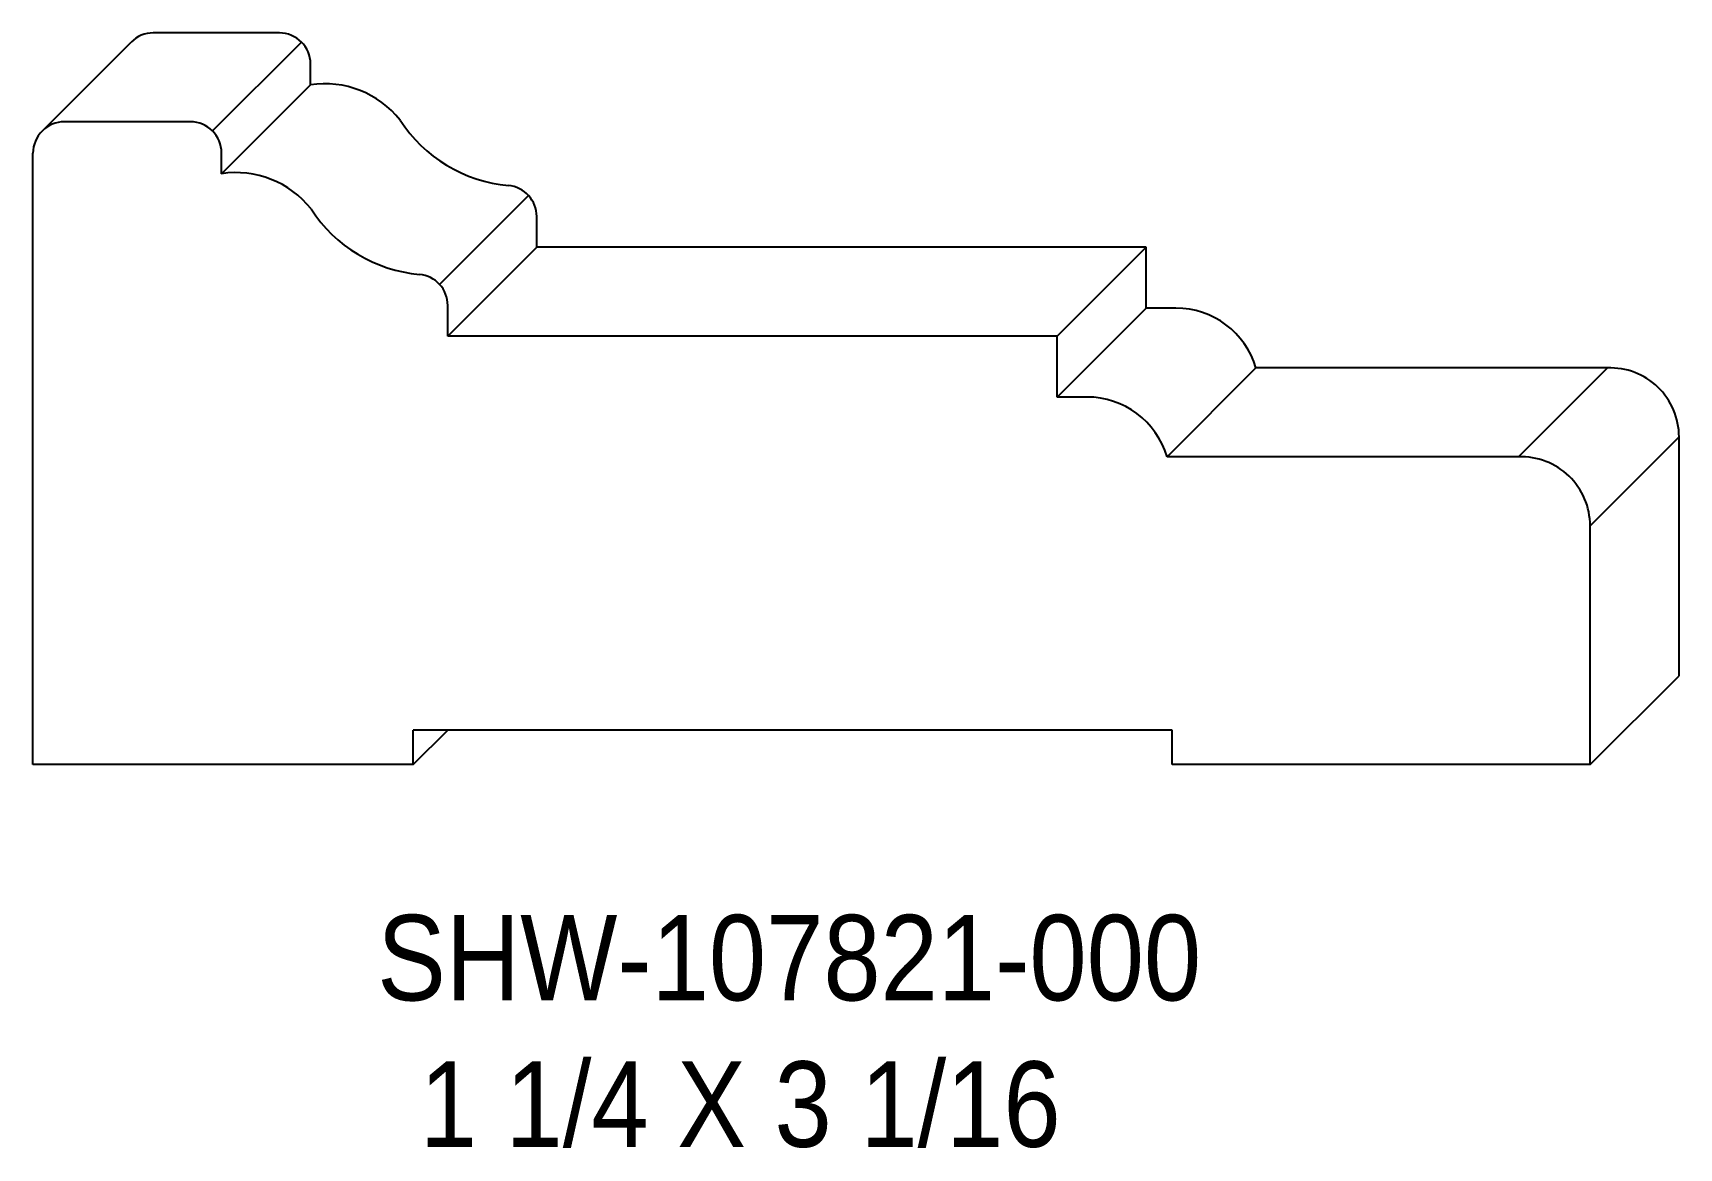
# Model space of a CAD drawing. Extents: x 58.63 to 61.9, y 155.13 to 157.34.
import ezdxf

# ---------------------------------------------------------------- set-up
doc = ezdxf.new("R2010")
doc.units = 0
doc.header["$LTSCALE"] = 5
doc.layers.add('PROFILE', color=7, linetype='CONTINUOUS')
doc.styles.add('TXT', font='TXT', dxfattribs={"height": 3.5})

msp = doc.modelspace()

# ---------------------------------------------------------------- linework, layer by layer
at = {"layer": 'PROFILE', "color": 1, "linetype": 'CONTINUOUS'}
for p, q in [((58.6482, 157.1476), (58.8249, 157.3243)), ((59.1195, 157.3426), (58.8691, 157.3426)), ((58.9866, 157.1477), (59.1634, 157.3244)), ((59.1815, 157.2395), (59.1815, 157.2806)), ((59.0048, 157.0628), (59.1815, 157.2395)), ((58.9428, 157.1659), (58.6924, 157.1659)), ((58.6299, 155.8883), (58.6299, 157.1034)), ((59.0048, 157.0628), (59.0048, 157.1039)), ((59.438, 156.8426), (59.6147, 157.0193)), ((59.6309, 156.9167), (59.6309, 156.9775)), ((59.4542, 156.74), (59.6309, 156.9167)), ((60.8419, 156.9167), (59.6309, 156.9167)), ((60.6652, 156.74), (60.8419, 156.9167)), ((60.8419, 156.7956), (60.8419, 156.9167)), ((59.4542, 156.74), (59.4542, 156.8008)), ((60.6652, 156.6188), (60.8419, 156.7956)), ((60.9009, 156.7956), (60.8419, 156.7956)), ((60.6652, 156.74), (59.4542, 156.74)), ((60.6652, 156.6188), (60.6652, 156.74)), ((60.8832, 156.5), (61.06, 156.6767)), ((61.7584, 156.6767), (61.06, 156.6767)), ((61.5817, 156.5), (61.7584, 156.6767)), ((60.7241, 156.6188), (60.6652, 156.6188)), ((61.7239, 156.363), (61.9006, 156.5397)), ((61.9006, 156.065), (61.9006, 156.5397)), ((61.5817, 156.5), (60.8832, 156.5)), ((61.7239, 155.8883), (61.7239, 156.363)), ((61.7239, 155.8883), (61.9006, 156.065)), ((59.3856, 155.8883), (59.4541, 155.9567)), ((60.8937, 155.9567), (59.3856, 155.9567)), ((59.3856, 155.8883), (59.3856, 155.9567)), ((60.8937, 155.8883), (60.8937, 155.9567)), ((59.3856, 155.8883), (58.6299, 155.8883)), ((61.7239, 155.8883), (60.8937, 155.8883))]:
    msp.add_line(p, q, dxfattribs=at)
for centre, major_axis, start_param, end_param in [((58.8691, 157.2801), (0.0625, 0), 1.570796, 2.356194), ((59.1195, 157.2806), (0, 0.062), -1.570796, 0), ((59.2096, 157.0505), (0.1911, 0), 0.671042, 1.71833), ((58.6924, 157.1034), (0, 0.0625), 0, 1.570796), ((58.9428, 157.1039), (0, 0.062), -1.570796, 0), ((59.6006, 157.3256), (0, 0.2875), -4.137727, -3.232309), ((59.0329, 156.8738), (0.1911, 0), 0.671042, 1.71833), ((59.5689, 156.9775), (0.062, 0), 0, 1.48008), ((59.4238, 157.1489), (0, 0.2875), -4.137727, -3.232309), ((59.3922, 156.8008), (0.062, 0), 0, 1.48008), ((60.9009, 156.6297), (0.1659, 0), 0.287473, 1.570796), ((61.7635, 156.5397), (0.1371, 0), 0, 1.607983), ((60.7241, 156.453), (0.1659, 0), 0.287473, 1.570796), ((61.5868, 156.363), (0, 0.1371), -1.570796, 0.037187)]:
    msp.add_ellipse(centre, major_axis=major_axis, ratio=1, start_param=start_param, end_param=end_param, dxfattribs=at)

# ---------------------------------------------------------------- texts
at = {"layer": 'PROFILE', "color": 1, "linetype": 'CONTINUOUS', "style": 'TXT', "width": 0.9}
for s, p in [('SHW-107821-000', (59.3139, 155.4197)), ('1 1/4 X 3 1/16', (59.3983, 155.1286))]:
    msp.add_text(s, height=0.169956, dxfattribs=at).set_placement(p)

doc.saveas('drawing.dxf')
